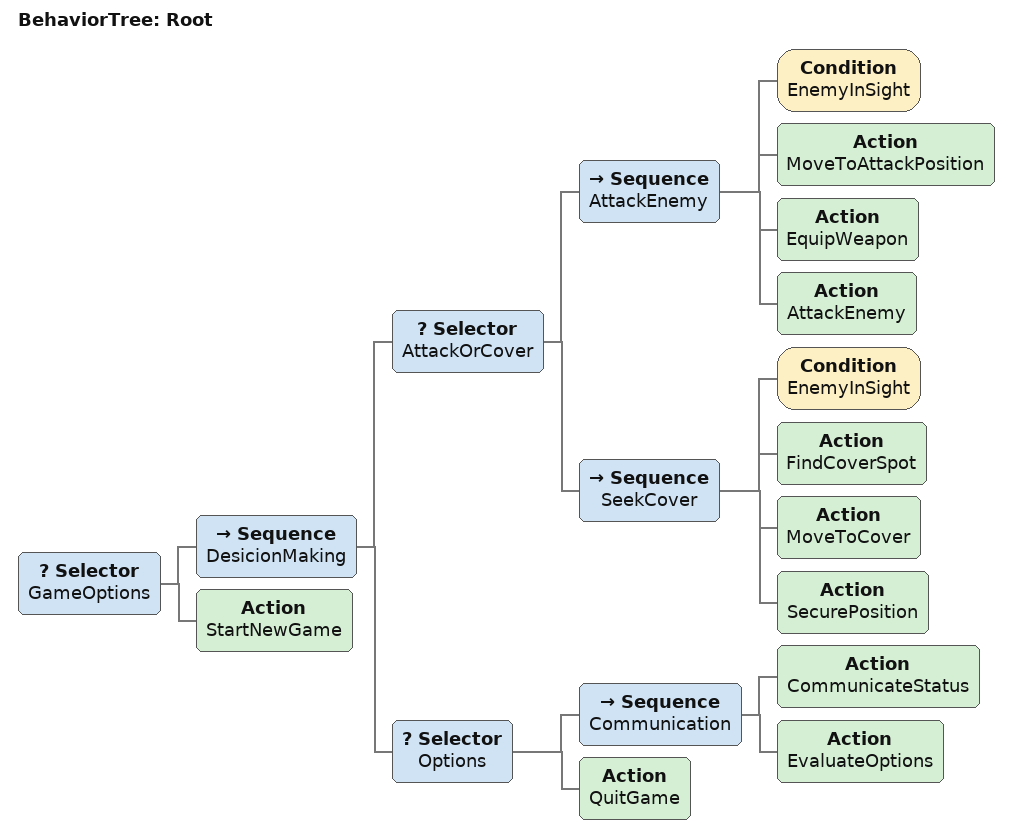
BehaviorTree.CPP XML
<root main_tree_to_execute="Root">
    <BehaviorTree ID="Root">
        <Selector name="GameOptions">
            <Sequence name = "DesicionMaking">
                <Selector name="AttackOrCover">
                    <Sequence name="AttackEnemy">
                        <Condition name="EnemyInSight"/>
                        <Action name="MoveToAttackPosition"/>
                        <Action name="EquipWeapon"/>
                        <Action name="AttackEnemy"/>
                    </Sequence>
                    <Sequence name="SeekCover">
                        <Condition name="EnemyInSight"/>
                        <Action name="FindCoverSpot"/>
                        <Action name="MoveToCover"/>
                        <Action name="SecurePosition"/>
                    </Sequence>
                </Selector>
                <Selector name="Options">
                    <Sequence name="Communication">
                        <Action name="CommunicateStatus"/>
                        <Action name="EvaluateOptions"/>
                    </Sequence>
                    <Action name="QuitGame"/>
                </Selector>
            </Sequence>
            <Action name="StartNewGame"/>
        </Selector>
    </BehaviorTree>
</root>
